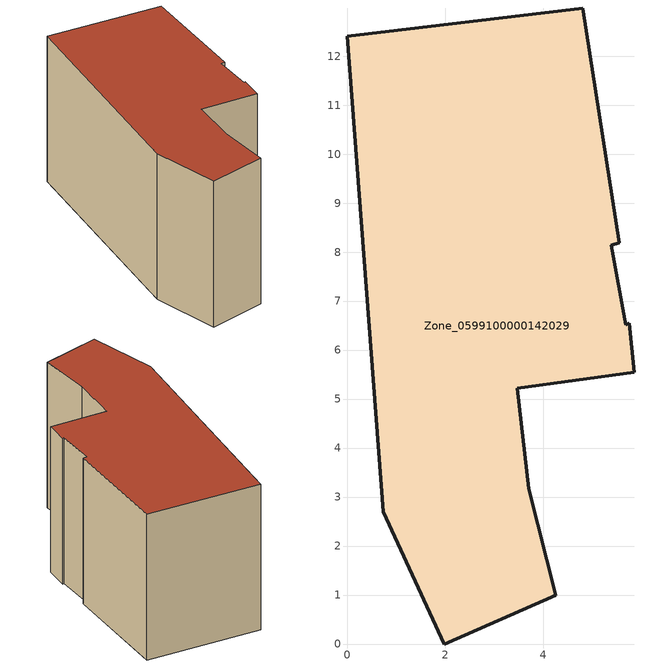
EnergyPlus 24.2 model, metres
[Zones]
Zone_0599100000142029
 floor ground (C_G): 5.76,6.55 5.87,5.55 3.47,5.22 3.71,3.17 4.26,1 1.98,0 0.74,2.7 0,12.41 4.81,12.98 5.55,8.19 5.4,8.14 5.69,6.51 z3.38
 wall outside (C_F): 0.74,2.7 1.98,0 4.26,1 3.71,3.17 3.47,5.22 5.87,5.55 5.76,6.55 5.69,6.51 5.4,8.14 5.55,8.19 4.81,12.98 0,12.41 0.74,2.7 z3.38:9.73
 roof outside (C_R): 3.47,5.22 5.87,5.55 5.76,6.55 5.69,6.51 5.4,8.14 5.55,8.19 4.81,12.98 0,12.41 0.74,2.7 1.98,0 4.26,1 3.71,3.17 z9.73
[BUILDING]
Pand.0599100000142029: North Axis=0; Terrain=City; Loads Convergence Tolerance Value=0.04; Temperature Convergence Tolerance Value=0.4; Solar Distribution=FullExterior; Maximum Number of Warmup Days=25; Minimum Number of Warmup Days=1
[Site:Location]
Rotterdam.The.Hague.AP_ZH_NLD Design_Conditions: Latitude=51.96; Longitude=4.45; Time Zone=1; Elevation=-4.5
[SITE:GROUNDTEMPERATURE:BUILDINGSURFACE]
18, 18, 18, 18, 18, 18, 18, 18, 18, 18, 18, 18
[MATERIAL] Thermal Absorptance=0.9; Solar Absorptance=0.7; Visible Absorptance=0.7
Name | Roughness | Thickness | Conductivity | Density | Specific Heat
G.TC.1946 | MediumSmooth | 0.15 | 1 | 540 | 1210
F.TC.1946 | Rough | 0.3 | 0.857143 | 1920 | 840
R.TC.1946 | MediumRough | 0.2 | 0.909091 | 1500 | 1000
[CONSTRUCTION]
C_G: G.TC.1946
C_F: F.TC.1946
C_R: R.TC.1946
[ZONE]
Zone_0599100000142029: Type=1; Multiplier=1; Ceiling Height=Autocalculate; Volume=Autocalculate; Floor Area=autocalculate; Part of Total Floor Area=Yes
[ZONEINFILTRATION:DESIGNFLOWRATE]
Infil_Zone_0599100000142029: Zone or ZoneList or Space or SpaceList=Zone_0599100000142029; Schedule=AlwaysOn; Design Flow Rate Calculation Method=Flow/Area; Flow Rate per Floor Area=0.003; Constant Term Coefficient=1; Temperature Term Coefficient=0; Velocity Term Coefficient=0; Velocity Squared Term Coefficient=0
[HVACTEMPLATE:ZONE:IDEALLOADSAIRSYSTEM]
Zone_0599100000142029: Maximum Heating Supply Air Temperature=50; Minimum Cooling Supply Air Temperature=13; Maximum Heating Supply Air Humidity Ratio=0.0156; Minimum Cooling Supply Air Humidity Ratio=0.0077; Heating Limit=NoLimit; Cooling Limit=NoLimit; Dehumidification Control Type=ConstantSensibleHeatRatio; Cooling Sensible Heat Ratio=0.7; Dehumidification Setpoint=60; Humidification Control Type=None; Humidification Setpoint=30; Outdoor Air Method=None; Outdoor Air Flow Rate per Person=0.00944; Outdoor Air Flow Rate per Zone Floor Area=0; Outdoor Air Flow Rate per Zone=0; Demand Controlled Ventilation Type=None; Outdoor Air Economizer Type=NoEconomizer; Heat Recovery Type=None; Sensible Heat Recovery Effectiveness=0.7; Latent Heat Recovery Effectiveness=0.65
[ZONECONTROL:THERMOSTAT]
ThermostatControl_Zone_0599100000142029: Zone or ZoneList=Zone_0599100000142029; Control Type Schedule=DualSetpointControlType; Control 1=Thermostat_Zone_0599100000142029; Temperature Difference Between Cutout And Setpoint=0
[THERMOSTATSETPOINT:DUALSETPOINT]
Thermostat_Zone_0599100000142029: Heating Setpoint Temperature Schedule=HeatingSetpoint_Zone_0599100000142029; Cooling Setpoint Temperature Schedule=CoolingSetpoint_Zone_0599100000142029
[SCHEDULE:COMPACT]
HeatingSetpoint_Zone_0599100000142029: Through: 12/31, For: AllDays, Until: 24:00, 21
CoolingSetpoint_Zone_0599100000142029: Through: 12/31, For: AllDays, Until: 24:00, 24
DualSetpointControlType: Through: 12/31, For: AllDays, Until: 24:00, 4
AlwaysOn: Through: 12/31, For: AllDays, Until: 24:00, 1
